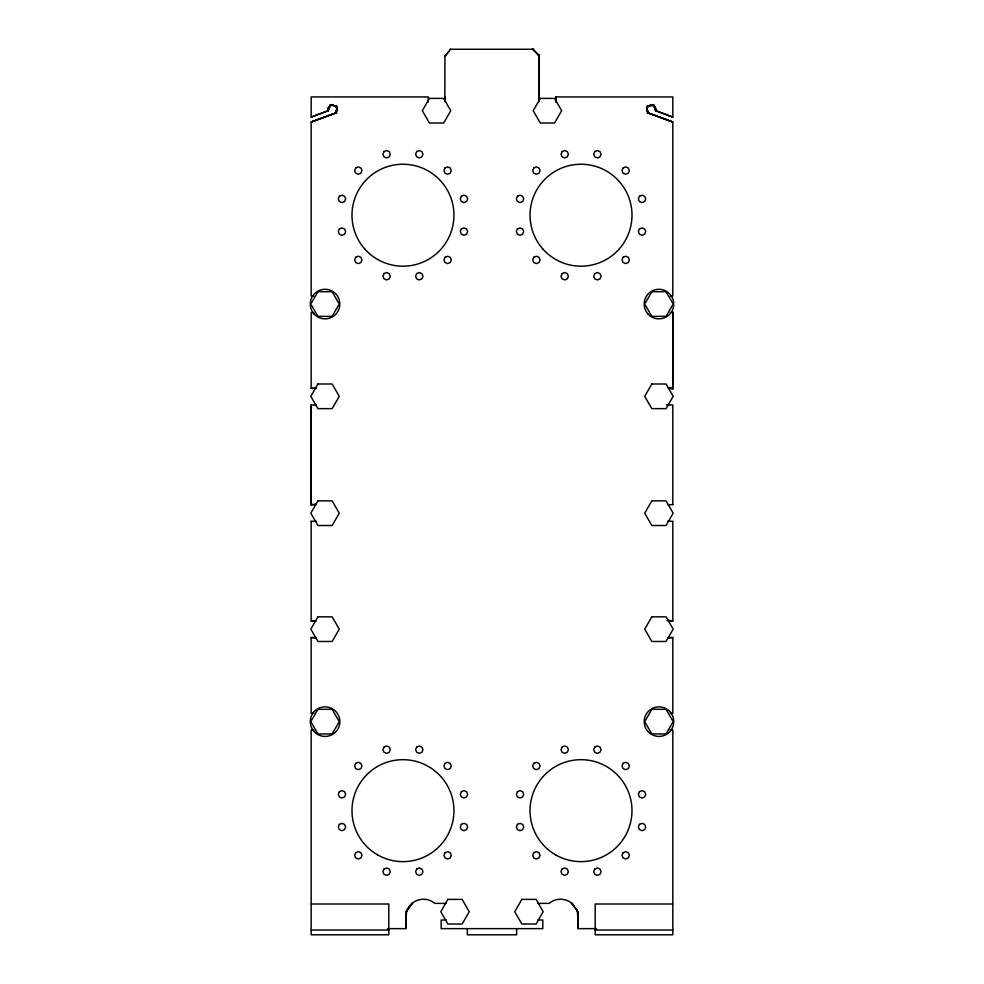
<?xml version="1.0" encoding="UTF-8"?>
<svg xmlns="http://www.w3.org/2000/svg" width="984" height="984" viewBox="0 0 984 984"><rect width="100%" height="100%" fill="white"/><g stroke="black" fill="none" stroke-linecap="round" stroke-linejoin="round"><path stroke-width="1.48" d="M444.854 101.684L444.903 56.199L448.766 51.574M555.751 102.102L555.751 96.936L672.81 96.936L672.81 117.108L655.59 110.823L654.36 105.952M672.761 388.852L672.761 312.039L672.761 388.852L668.296 388.065M670.227 295.926L672.81 295.926L672.81 122.004L647.3 112.668L647.312 105.915L652.933 104.796L655.984 110.663L672.81 117.108M406.171 911.651L412.554 902.968L406.171 911.651L405.74 928.638L387.438 928.638M444.903 56.199L450.697 49.261M406.552 910.864L405.74 928.638L405.74 924.247M655.984 110.663L655.738 107.785M313.748 295.926L311.165 295.926L311.165 122.004L336.294 112.717L336.934 106.543L329.923 104.735L328.385 110.835L311.165 117.108L311.165 96.924L428.224 96.936L428.224 102.102M337.155 109.433L335.372 113.172L336.983 108.867M311.165 117.108L327.992 110.663L331.042 104.796L333.847 105.35M329.136 106.948L331.817 104.439M329.357 106.666L331.473 105.054M646.636 107.797L651.051 105.116M336.663 105.915L336.676 112.668L311.165 122.016L335.569 113.086M654.053 104.735L647.041 106.543L647.681 112.717L672.81 122.016L648.407 113.086L647.078 109.126M311.165 504.62L315.667 504.349M577.78 911.332L571.421 902.968L577.78 911.332L578.235 928.638L596.538 928.638M450.02 49.261L533.5 49.261L539.084 56.543L539.121 101.684M313.748 312.555L311.165 312.568L311.165 388.348L315.04 388.348M670.227 312.555L672.81 312.555L672.81 388.348L668.936 388.348L672.81 388.336M311.165 388.336L316.331 388.336M316.331 504.62L311.165 504.694L311.165 404.978L316.331 404.99M666.34 404.978L672.81 404.99L672.81 504.694M667.644 504.694L672.81 504.62M311.165 521.336L316.331 521.262M667.644 521.262L672.81 521.262L672.81 621.064L668.936 621.064M311.165 620.904L316.331 620.904M315.04 621.064L311.165 621.064L311.165 521.262M316.331 637.546L311.165 637.546L311.165 713.314L313.748 713.314M667.644 637.546L672.81 637.546L672.81 713.314L670.227 713.314M311.165 637.694L316.331 637.694M667.644 637.694L672.81 637.694M313.748 729.956L311.165 729.956L311.165 934.8L388.791 934.8L388.791 904.001L311.165 904.001M670.227 729.956L672.81 729.956L672.81 934.8L595.185 934.8L595.185 904.001L672.81 904.001M446.096 903.386L434.854 903.386A17.712 17.712 0 0 0 405.789 915.624M537.879 903.386L549.121 903.386A17.712 17.712 0 0 1 574.287 905.784M446.33 920.015L441.164 920.015L441.164 928.638L542.811 928.638L542.811 920.015L537.645 920.015M311.165 930.015L388.791 930.015M595.185 930.015L672.81 930.015M533.5 49.261L532.049 49.2L538.974 54.821L539.084 56.543M666.992 620.535L672.81 620.904L668.308 620.363M650.043 105.116L655.073 106.309M648.407 113.086L647.214 110.946M327.992 110.663L328.299 107.465M332.936 105.042L337.451 107.465M334.622 105.829L336.7 107.404M652.158 104.439L654.84 106.948M655.246 107.822L655.59 110.823M328.238 107.785L328.385 110.823M577.485 911.356L578.235 928.638L578.235 924.247M538.974 54.821L539.109 100.159M311.165 404.978L311.202 505.136M555.751 96.924L555.751 100.811M539.121 96.924L539.121 99.507M516.637 928.662L516.637 934.8L467.338 934.8L467.338 928.662M444.854 96.924L444.854 99.507M576.439 909.167A17.712 17.712 0 0 1 578.235 916.928M339.406 196.234L338.275 198.829L339.32 201.462L341.915 202.593L344.535 201.548L345.667 198.952L344.621 196.32L342.026 195.201L339.406 196.234M355.728 167.92L354.597 170.515L355.642 173.147L358.238 174.266L360.857 173.233L361.989 170.638L360.943 168.006L358.348 166.874L355.728 167.92M339.394 228.94L338.275 231.535L339.308 234.167L341.903 235.287L344.535 234.253L345.655 231.658L344.609 229.026L342.026 227.894L339.394 228.94M384.055 151.585L382.924 154.18L383.969 156.813L386.564 157.932L389.184 156.899L390.316 154.304L389.27 151.671L386.675 150.54L384.055 151.585M355.741 257.242L354.621 259.837L355.654 262.47L358.25 263.601L360.882 262.556L362.001 259.96L360.956 257.328L358.373 256.197L355.741 257.242M416.724 151.585L415.605 154.18L416.638 156.813L419.233 157.932L421.865 156.899L422.985 154.304L421.952 151.671L419.356 150.54L416.724 151.585M384.043 273.577L382.924 276.172L383.957 278.804L386.552 279.936L389.184 278.89L390.304 276.295L389.27 273.663L386.675 272.543L384.043 273.577M445.039 167.92L443.919 170.527L444.965 173.159L447.548 174.279L450.18 173.233L451.299 170.638L450.266 168.006L447.671 166.886L445.039 167.92M416.724 273.589L415.605 276.184L416.638 278.816L419.233 279.936L421.865 278.902L422.985 276.307L421.952 273.675L419.356 272.543L416.724 273.589M461.398 196.246L460.278 198.842L461.312 201.474L463.907 202.593L466.527 201.56L467.658 198.965L466.613 196.333L464.017 195.201L461.398 196.246M445.063 257.242L443.932 259.837L444.977 262.47L447.56 263.601L450.192 262.556L451.312 259.96L450.278 257.328L447.683 256.209L445.063 257.242M461.398 228.915L460.266 231.511L461.312 234.143L463.907 235.274L466.527 234.229L467.658 231.634L466.613 229.001L464.017 227.882L461.398 228.915M517.486 196.234L516.354 198.829L517.399 201.462L519.982 202.593L522.615 201.548L523.734 198.952L522.701 196.32L520.106 195.201L517.486 196.234M533.795 167.92L532.676 170.515L533.722 173.147L536.305 174.266L538.937 173.233L540.056 170.638L539.023 168.006L536.428 166.874L533.795 167.92M517.473 228.94L516.354 231.535L517.387 234.167L519.982 235.287L522.602 234.253L523.734 231.658L522.688 229.026L520.106 227.894L517.473 228.94M562.135 151.585L561.003 154.18L562.048 156.813L564.644 157.932L567.264 156.899L568.383 154.304L567.35 151.671L564.755 150.54L562.135 151.585M533.82 257.242L532.701 259.837L533.734 262.47L536.329 263.601L538.949 262.556L540.081 259.96L539.035 257.328L536.452 256.197L533.82 257.242M594.803 151.585L593.684 154.18L594.717 156.813L597.313 157.932L599.945 156.899L601.064 154.304L600.019 151.671L597.436 150.54L594.803 151.585M562.122 273.577L561.003 276.172L562.036 278.804L564.631 279.936L567.264 278.89L568.383 276.295L567.337 273.663L564.755 272.543L562.122 273.577M339.406 791.665L338.275 794.26L339.32 796.892L341.915 798.012L344.535 796.966L345.667 794.371L344.621 791.739L342.026 790.619L339.406 791.665M355.728 763.338L354.597 765.933L355.642 768.566L358.238 769.697L360.857 768.652L361.989 766.056L360.943 763.424L358.348 762.305L355.728 763.338M623.118 167.92L621.999 170.527L623.032 173.159L625.627 174.279L628.259 173.233L629.379 170.638L628.346 168.006L625.75 166.886L623.118 167.92M339.394 824.358L338.275 826.954L339.308 829.586L341.903 830.717L344.535 829.672L345.655 827.077L344.609 824.444L342.026 823.325L339.394 824.358M384.055 747.004L382.924 749.599L383.969 752.231L386.564 753.363L389.184 752.317L390.316 749.722L389.27 747.09L386.675 745.97L384.055 747.004M594.803 273.589L593.684 276.184L594.717 278.816L597.313 279.936L599.945 278.902L601.064 276.307L600.019 273.675L597.436 272.543L594.803 273.589M639.477 196.246L638.345 198.842L639.391 201.474L641.986 202.593L644.606 201.56L645.738 198.965L644.692 196.333L642.097 195.201L639.477 196.246M355.741 852.661L354.621 855.268L355.654 857.888L358.25 859.02L360.882 857.974L362.001 855.379L360.956 852.747L358.373 851.627L355.741 852.661M623.13 257.242L622.011 259.837L623.057 262.47L625.639 263.601L628.272 262.556L629.391 259.96L628.358 257.328L625.763 256.209L623.13 257.242M639.465 228.915L638.345 231.511L639.391 234.143L641.974 235.274L644.606 234.229L645.725 231.634L644.692 229.001L642.097 227.882L639.465 228.915M416.724 747.004L415.605 749.599L416.638 752.231L419.233 753.363L421.865 752.317L422.985 749.722L421.952 747.09L419.356 745.97L416.724 747.004M384.043 869.007L382.924 871.603L383.957 874.235L386.552 875.354L389.184 874.309L390.304 871.713L389.27 869.081L386.675 867.962L384.043 869.007M445.039 763.35L443.919 765.946L444.965 768.578L447.548 769.697L450.18 768.664L451.299 766.069L450.266 763.436L447.671 762.305L445.039 763.35M416.724 869.007L415.605 871.603L416.638 874.235L419.233 875.366L421.865 874.321L422.985 871.726L421.952 869.093L419.356 867.974L416.724 869.007M461.398 791.665L460.278 794.26L461.312 796.892L463.907 798.024L466.527 796.979L467.658 794.383L466.613 791.751L464.017 790.632L461.398 791.665M445.063 852.661L443.932 855.268L444.977 857.9L447.56 859.02L450.192 857.974L451.312 855.379L450.278 852.747L447.683 851.627L445.063 852.661M461.398 824.346L460.266 826.941L461.312 829.574L463.907 830.693L466.527 829.66L467.658 827.052L466.613 824.432L464.017 823.301L461.398 824.346M517.486 791.665L516.354 794.26L517.399 796.892L519.982 798.012L522.615 796.966L523.734 794.371L522.701 791.739L520.106 790.619L517.486 791.665M533.795 763.338L532.676 765.933L533.722 768.566L536.305 769.697L538.937 768.652L540.056 766.056L539.023 763.424L536.428 762.305L533.795 763.338M517.473 824.358L516.354 826.954L517.387 829.586L519.982 830.717L522.602 829.672L523.734 827.077L522.688 824.444L520.106 823.325L517.473 824.358M562.135 747.004L561.003 749.599L562.048 752.231L564.644 753.363L567.264 752.317L568.383 749.722L567.35 747.09L564.755 745.97L562.135 747.004M533.82 852.661L532.701 855.268L533.734 857.888L536.329 859.02L538.949 857.974L540.081 855.379L539.035 852.747L536.452 851.627L533.82 852.661M594.803 747.004L593.684 749.599L594.717 752.231L597.313 753.363L599.945 752.317L601.064 749.722L600.019 747.09L597.436 745.97L594.803 747.004M562.122 869.007L561.003 871.603L562.036 874.235L564.631 875.354L567.264 874.309L568.383 871.713L567.337 869.081L564.755 867.962L562.122 869.007M623.118 763.35L621.999 765.946L623.032 768.578L625.627 769.697L628.259 768.664L629.379 766.069L628.346 763.436L625.75 762.305L623.118 763.35M594.803 869.007L593.684 871.603L594.717 874.235L597.313 875.366L599.945 874.321L601.064 871.726L600.019 869.093L597.436 867.974L594.803 869.007M639.477 791.665L638.345 794.26L639.391 796.892L641.986 798.024L644.606 796.979L645.738 794.383L644.692 791.751L642.097 790.632L639.477 791.665M623.13 852.661L622.011 855.268L623.057 857.9L625.639 859.02L628.272 857.974L629.391 855.379L628.358 852.747L625.763 851.627L623.13 852.661M639.465 824.346L638.345 826.941L639.391 829.574L641.974 830.693L644.606 829.66L645.725 827.052L644.692 824.432L642.097 823.301L639.465 824.346M317.918 291.707L310.809 304.031L317.918 316.356L332.149 316.356L339.259 304.031L332.149 291.707L317.918 291.707M429.43 98.388L422.321 110.712L429.43 123.025L443.661 123.025L450.77 110.712L443.661 98.388L429.43 98.388M317.918 383.994L310.809 396.318L317.918 408.643L332.149 408.643L339.259 396.318L332.149 383.994L317.918 383.994M540.327 98.388L533.205 110.712L540.327 123.025L554.546 123.025L561.667 110.712L554.546 98.388L540.327 98.388M317.918 500.856L310.809 513.181L317.918 525.505L332.149 525.505L339.259 513.181L332.149 500.856L317.918 500.856M317.918 616.833L310.809 629.145L317.918 641.47L332.149 641.47L339.259 629.145L332.149 616.833L317.918 616.833M317.918 709.316L310.809 721.641L317.918 733.953L332.149 733.953L339.259 721.641L332.149 709.316L317.918 709.316M651.826 291.707L644.717 304.031L651.826 316.356L666.057 316.356L673.167 304.031L666.057 291.707L651.826 291.707M651.826 383.994L644.717 396.318L651.826 408.643L666.057 408.643L673.167 396.318L666.057 383.994L651.826 383.994M651.826 500.856L644.717 513.181L651.826 525.505L666.057 525.505L673.167 513.181L666.057 500.856L651.826 500.856M447.917 899.376L440.795 911.701L447.917 924.013L462.136 924.013L469.257 911.701L462.136 899.376L447.917 899.376M651.826 616.833L644.717 629.145L651.826 641.47L666.057 641.47L673.167 629.145L666.057 616.833L651.826 616.833M521.84 899.376L514.73 911.701L521.84 924.013L536.071 924.013L543.18 911.701L536.071 899.376L521.84 899.376M651.826 709.316L644.717 721.641L651.826 733.953L666.057 733.953L673.167 721.641L666.057 709.316L651.826 709.316M313.822 731.247A14.785 14.785 0 0 0 339.013 726.586A14.785 14.785 0 0 0 322.383 707.102A14.785 14.785 0 0 0 313.822 731.247M647.718 731.235A14.785 14.785 0 0 0 672.908 726.573A14.785 14.785 0 0 0 656.279 707.102A14.785 14.785 0 0 0 647.718 731.235M647.718 313.662A14.785 14.785 0 0 0 672.908 309.001A14.785 14.785 0 0 0 656.279 289.53A14.785 14.785 0 0 0 647.718 313.662M313.785 313.662A14.785 14.785 0 0 0 338.976 309.001A14.785 14.785 0 0 0 322.346 289.53A14.785 14.785 0 0 0 313.785 313.662M555.517 854.813A50.983 50.983 0 0 0 631.986 810.656A50.983 50.983 0 0 0 555.517 766.511A50.983 50.983 0 0 0 555.517 854.813M377.475 854.813A50.983 50.983 0 0 0 453.944 810.656A50.983 50.983 0 0 0 377.475 766.511A50.983 50.983 0 0 0 377.475 854.813M543.131 249.333A50.983 50.983 0 0 0 629.502 230.969A50.983 50.983 0 0 0 570.413 165.349A50.983 50.983 0 0 0 543.131 249.333M365.076 249.333A50.983 50.983 0 0 0 451.447 230.969A50.983 50.983 0 0 0 392.37 165.349A50.983 50.983 0 0 0 365.076 249.333"/></g></svg>
